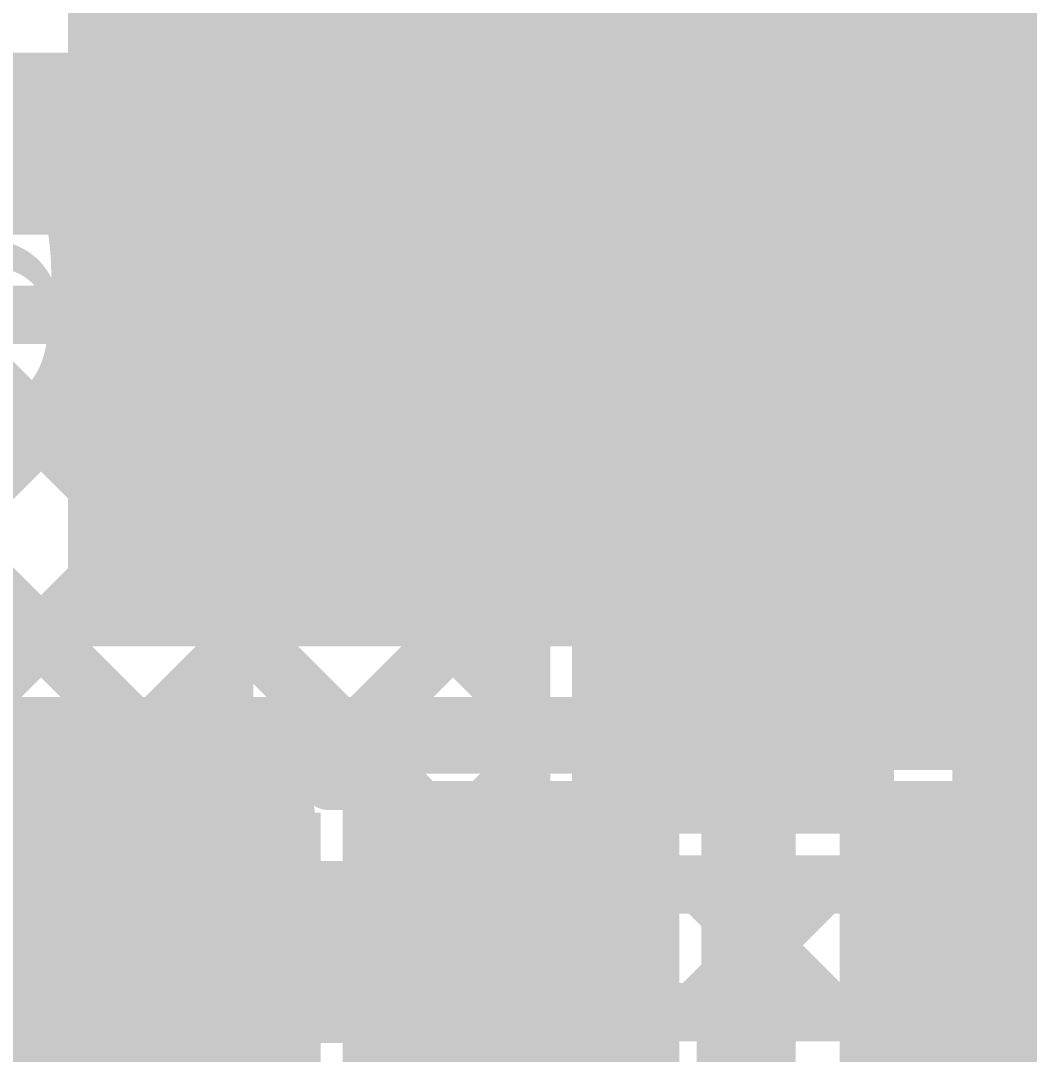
# Model space of a CAD drawing. Header units: millimetres. Extents: x 0 to 214, y 0 to 214.
# Drawn here: x 4.5275 to 4.6661, y 0.892 to 1.0339 of the extents above; entities that cross this region are included whole.
import ezdxf

# ---------------------------------------------------------------- set-up
doc = ezdxf.new("R2010")
doc.units = ezdxf.units.MM
doc.header["$MEASUREMENT"] = 0
for name, color, linetype in [('BottomLayer', 5, 'Continuous'), ('BottomOverlay', 54, 'Continuous'), ('BottomPaste', 16, 'Continuous'), ('BottomSolder', 6, 'Continuous'), ('TopLayer', 1, 'Continuous'), ('TopOverlay', 2, 'Continuous'), ('TopPaste', 8, 'Continuous'), ('TopSolder', 216, 'Continuous'), ('ViaHoleLayer', 16, 'Continuous')]:
    doc.layers.add(name, color=color, linetype=linetype)
doc.styles.add('Arial', font='', dxfattribs={"height": 0.2})
doc.styles.get('Arial').set_extended_font_data('Arial')

# ---------------------------------------------------------------- blocks, each defined once
blk = doc.blocks.new('RES_0603_B_50')
at = {"layer": 'BottomLayer'}
for points in [[(-0.045, -0.0175), (-0.045, 0.0175), (-0.015, 0.0175), (-0.015, -0.0175)], [(0.015, -0.0175), (0.015, 0.0175), (0.045, 0.0175), (0.045, -0.0175)]]:
    blk.add_hatch(color=5, dxfattribs=at).paths.add_polyline_path(points)
at = {"layer": 'BottomPaste'}
for points in [[(-0.045, -0.0175), (-0.045, 0.0175), (-0.015, 0.0175), (-0.015, -0.0175)], [(0.015, -0.0175), (0.015, 0.0175), (0.045, 0.0175), (0.045, -0.0175)]]:
    blk.add_hatch(color=16, dxfattribs=at).paths.add_polyline_path(points)
at = {"layer": 'BottomSolder'}
for points in [[(-0.049, -0.0215), (-0.049, 0.0215), (-0.011, 0.0215), (-0.011, -0.0215)], [(0.011, -0.0215), (0.011, 0.0215), (0.049, 0.0215), (0.049, -0.0215)]]:
    blk.add_hatch(color=6, dxfattribs=at).paths.add_polyline_path(points)
at = {"layer": 'BottomOverlay', "const_width": 0.005}
for points in [[(-0.049, 0.021), (0.049, 0.021)], [(-0.049, 0.021), (-0.049, -0.021)], [(0.049, 0.021), (0.049, -0.021)], [(-0.049, -0.021), (0.049, -0.021)]]:
    blk.add_lwpolyline(points, dxfattribs=at)
at = {"layer": 'BottomOverlay', "const_width": 0.0025}
for points in [[(-0.05025, 0.021, 1), (-0.04775, 0.021, 1)], [(-0.05025, 0.021, 1), (-0.04775, 0.021, 1)], [(0.04775, 0.021, 1), (0.05025, 0.021, 1)], [(0.04775, 0.021, 1), (0.05025, 0.021, 1)], [(-0.05025, -0.021, 1), (-0.04775, -0.021, 1)], [(-0.05025, -0.021, 1), (-0.04775, -0.021, 1)], [(0.04775, -0.021, 1), (0.05025, -0.021, 1)], [(0.04775, -0.021, 1), (0.05025, -0.021, 1)]]:
    blk.add_lwpolyline(points, format="xyb", close=True, dxfattribs=at)
blk = doc.blocks.new('SOT_23_B_69')
at = {"layer": 'BottomLayer'}
for points in [[(-0.05354, 0.05748), (-0.02126, 0.05748), (-0.02126, 0.02126), (-0.05354, 0.02126)], [(0.02126, 0.05748), (0.05354, 0.05748), (0.05354, 0.02126), (0.02126, 0.02126)], [(-0.01614, -0.02126), (0.01614, -0.02126), (0.01614, -0.05748), (-0.01614, -0.05748)]]:
    blk.add_hatch(color=5, dxfattribs=at).paths.add_polyline_path(points)
at = {"layer": 'BottomPaste'}
for points in [[(-0.05354, 0.05748), (-0.02126, 0.05748), (-0.02126, 0.02126), (-0.05354, 0.02126)], [(0.02126, 0.05748), (0.05354, 0.05748), (0.05354, 0.02126), (0.02126, 0.02126)], [(-0.01614, -0.02126), (0.01614, -0.02126), (0.01614, -0.05748), (-0.01614, -0.05748)]]:
    blk.add_hatch(color=16, dxfattribs=at).paths.add_polyline_path(points)
at = {"layer": 'BottomSolder'}
for points in [[(-0.05754, 0.06148), (-0.01726, 0.06148), (-0.01726, 0.01726), (-0.05754, 0.01726)], [(0.01726, 0.06148), (0.05754, 0.06148), (0.05754, 0.01726), (0.01726, 0.01726)], [(-0.02014, -0.01726), (0.02014, -0.01726), (0.02014, -0.06148), (-0.02014, -0.06148)]]:
    blk.add_hatch(color=6, dxfattribs=at).paths.add_polyline_path(points)
at = {"layer": 'BottomOverlay'}
for points, const_width in [([(-0.06439, 0.045, 1), (-0.07161, 0.045, 1)], 0.01), ([(-0.07411, 0.045, 1), (-0.06911, 0.045, 1)], 0.005), ([(-0.06689, 0.045, 1), (-0.06189, 0.045, 1)], 0.005), ([(-0.01425, 0.029, 1), (-0.01175, 0.029, 1)], 0.0025), ([(0.01175, 0.029, 1), (0.01425, 0.029, 1)], 0.0025), ([(-0.06225, 0.027, 1), (-0.05975, 0.027, 1)], 0.0025), ([(0.05975, 0.027, 1), (0.06225, 0.027, 1)], 0.0025), ([(-0.06225, -0.029, 1), (-0.05975, -0.029, 1)], 0.0025), ([(-0.06225, -0.029, 1), (-0.05975, -0.029, 1)], 0.0025), ([(-0.02525, -0.029, 1), (-0.02275, -0.029, 1)], 0.0025), ([(0.02275, -0.029, 1), (0.02525, -0.029, 1)], 0.0025), ([(0.05975, -0.029, 1), (0.06225, -0.029, 1)], 0.0025), ([(0.05975, -0.029, 1), (0.06225, -0.029, 1)], 0.0025)]:
    blk.add_lwpolyline(points, format="xyb", close=True, dxfattribs=dict(at, const_width=const_width))
at = {"layer": 'BottomOverlay', "const_width": 0.005}
for points in [[(0.013, 0.029), (-0.013, 0.029)], [(-0.061, -0.029), (-0.061, 0.027)], [(0.061, -0.029), (0.061, 0.027)], [(-0.024, -0.029), (-0.061, -0.029)], [(0.061, -0.029), (0.024, -0.029)]]:
    blk.add_lwpolyline(points, dxfattribs=at)
blk = doc.blocks.new('LED_0402_81')
at = {"layer": 'TopLayer'}
for points in [[(-0.03091, 0.01417), (-0.0065, 0.01417), (-0.0065, -0.01417), (-0.03091, -0.01417)], [(0.0065, 0.01417), (0.03091, 0.01417), (0.03091, -0.01417), (0.0065, -0.01417)]]:
    blk.add_hatch(color=1, dxfattribs=at).paths.add_polyline_path(points)
at = {"layer": 'TopOverlay'}
blk.add_hatch(color=2, dxfattribs=at).paths.add_polyline_path([(0.03692, -0.022), (0.06292, -0.022), (0.06292, 0.022), (0.03692, 0.022)])
at = {"layer": 'TopPaste'}
for points in [[(-0.03091, 0.01417), (-0.0065, 0.01417), (-0.0065, -0.01417), (-0.03091, -0.01417)], [(0.0065, 0.01417), (0.03091, 0.01417), (0.03091, -0.01417), (0.0065, -0.01417)]]:
    blk.add_hatch(color=8, dxfattribs=at).paths.add_polyline_path(points)
at = {"layer": 'TopSolder'}
for points in [[(-0.03491, 0.01817), (-0.0025, 0.01817), (-0.0025, -0.01817), (-0.03491, -0.01817)], [(0.0025, 0.01817), (0.03491, 0.01817), (0.03491, -0.01817), (0.0025, -0.01817)]]:
    blk.add_hatch(color=216, dxfattribs=at).paths.add_polyline_path(points)
at = {"layer": 'TopOverlay', "const_width": 0.00787}
for points in [[(0.037, 0.019), (-0.036, 0.019)], [(-0.036, 0.019), (-0.036, -0.019)], [(0.037, 0.019), (0.037, -0.019)], [(0.037, -0.019), (-0.036, -0.019)]]:
    blk.add_lwpolyline(points, dxfattribs=at)
at = {"layer": 'TopOverlay', "const_width": 0.00394}
for points in [[(-0.03797, 0.019, 1), (-0.03403, 0.019, 1)], [(-0.03797, 0.019, 1), (-0.03403, 0.019, 1)], [(0.03503, 0.019, 1), (0.03897, 0.019, 1)], [(0.03503, 0.019, 1), (0.03897, 0.019, 1)], [(-0.03797, -0.019, 1), (-0.03403, -0.019, 1)], [(-0.03797, -0.019, 1), (-0.03403, -0.019, 1)], [(0.03503, -0.019, 1), (0.03897, -0.019, 1)], [(0.03503, -0.019, 1), (0.03897, -0.019, 1)]]:
    blk.add_lwpolyline(points, format="xyb", close=True, dxfattribs=at)
blk = doc.blocks.new('RES_0603_204')
at = {"layer": 'TopLayer'}
for points in [[(-0.015, 0.0175), (-0.015, -0.0175), (-0.045, -0.0175), (-0.045, 0.0175)], [(0.045, 0.0175), (0.045, -0.0175), (0.015, -0.0175), (0.015, 0.0175)]]:
    blk.add_hatch(color=1, dxfattribs=at).paths.add_polyline_path(points)
at = {"layer": 'TopPaste'}
for points in [[(-0.015, 0.0175), (-0.015, -0.0175), (-0.045, -0.0175), (-0.045, 0.0175)], [(0.045, 0.0175), (0.045, -0.0175), (0.015, -0.0175), (0.015, 0.0175)]]:
    blk.add_hatch(color=8, dxfattribs=at).paths.add_polyline_path(points)
at = {"layer": 'TopSolder'}
for points in [[(-0.011, 0.0215), (-0.011, -0.0215), (-0.049, -0.0215), (-0.049, 0.0215)], [(0.049, 0.0215), (0.049, -0.0215), (0.011, -0.0215), (0.011, 0.0215)]]:
    blk.add_hatch(color=216, dxfattribs=at).paths.add_polyline_path(points)
at = {"layer": 'TopOverlay', "const_width": 0.005}
for points in [[(-0.049, 0.021), (0.049, 0.021)], [(-0.049, -0.021), (-0.049, 0.021)], [(0.049, -0.021), (0.049, 0.021)], [(-0.049, -0.021), (0.049, -0.021)]]:
    blk.add_lwpolyline(points, dxfattribs=at)
at = {"layer": 'TopOverlay', "const_width": 0.0025}
for points in [[(-0.05025, 0.021, 1), (-0.04775, 0.021, 1)], [(-0.05025, 0.021, 1), (-0.04775, 0.021, 1)], [(0.04775, 0.021, 1), (0.05025, 0.021, 1)], [(0.04775, 0.021, 1), (0.05025, 0.021, 1)], [(-0.05025, -0.021, 1), (-0.04775, -0.021, 1)], [(-0.05025, -0.021, 1), (-0.04775, -0.021, 1)], [(0.04775, -0.021, 1), (0.05025, -0.021, 1)], [(0.04775, -0.021, 1), (0.05025, -0.021, 1)]]:
    blk.add_lwpolyline(points, format="xyb", close=True, dxfattribs=at)
blk = doc.blocks.new('SOT_23_B_242')
at = {"layer": 'BottomLayer'}
for points in [[(-0.05354, 0.05748), (-0.02126, 0.05748), (-0.02126, 0.02126), (-0.05354, 0.02126)], [(0.02126, 0.05748), (0.05354, 0.05748), (0.05354, 0.02126), (0.02126, 0.02126)], [(-0.01614, -0.02126), (0.01614, -0.02126), (0.01614, -0.05748), (-0.01614, -0.05748)]]:
    blk.add_hatch(color=5, dxfattribs=at).paths.add_polyline_path(points)
at = {"layer": 'BottomPaste'}
for points in [[(-0.05354, 0.05748), (-0.02126, 0.05748), (-0.02126, 0.02126), (-0.05354, 0.02126)], [(0.02126, 0.05748), (0.05354, 0.05748), (0.05354, 0.02126), (0.02126, 0.02126)], [(-0.01614, -0.02126), (0.01614, -0.02126), (0.01614, -0.05748), (-0.01614, -0.05748)]]:
    blk.add_hatch(color=16, dxfattribs=at).paths.add_polyline_path(points)
at = {"layer": 'BottomSolder'}
for points in [[(-0.05754, 0.06148), (-0.01726, 0.06148), (-0.01726, 0.01726), (-0.05754, 0.01726)], [(0.01726, 0.06148), (0.05754, 0.06148), (0.05754, 0.01726), (0.01726, 0.01726)], [(-0.02014, -0.01726), (0.02014, -0.01726), (0.02014, -0.06148), (-0.02014, -0.06148)]]:
    blk.add_hatch(color=6, dxfattribs=at).paths.add_polyline_path(points)
at = {"layer": 'BottomOverlay'}
for points, const_width in [([(-0.06439, 0.045, 1), (-0.07161, 0.045, 1)], 0.01), ([(-0.07411, 0.045, 1), (-0.06911, 0.045, 1)], 0.005), ([(-0.06689, 0.045, 1), (-0.06189, 0.045, 1)], 0.005), ([(-0.01425, 0.029, 1), (-0.01175, 0.029, 1)], 0.0025), ([(0.01175, 0.029, 1), (0.01425, 0.029, 1)], 0.0025), ([(-0.06225, 0.027, 1), (-0.05975, 0.027, 1)], 0.0025), ([(0.05975, 0.027, 1), (0.06225, 0.027, 1)], 0.0025), ([(-0.06225, -0.029, 1), (-0.05975, -0.029, 1)], 0.0025), ([(-0.06225, -0.029, 1), (-0.05975, -0.029, 1)], 0.0025), ([(-0.02525, -0.029, 1), (-0.02275, -0.029, 1)], 0.0025), ([(0.02275, -0.029, 1), (0.02525, -0.029, 1)], 0.0025), ([(0.05975, -0.029, 1), (0.06225, -0.029, 1)], 0.0025), ([(0.05975, -0.029, 1), (0.06225, -0.029, 1)], 0.0025)]:
    blk.add_lwpolyline(points, format="xyb", close=True, dxfattribs=dict(at, const_width=const_width))
at = {"layer": 'BottomOverlay', "const_width": 0.005}
for points in [[(0.013, 0.029), (-0.013, 0.029)], [(-0.061, -0.029), (-0.061, 0.027)], [(0.061, -0.029), (0.061, 0.027)], [(-0.024, -0.029), (-0.061, -0.029)], [(0.061, -0.029), (0.024, -0.029)]]:
    blk.add_lwpolyline(points, dxfattribs=at)

msp = doc.modelspace()

# ---------------------------------------------------------------- hatches: boundary and pattern name
at = {"layer": 'BottomLayer'}
h = msp.add_hatch(color=5, dxfattribs=at)
edge = h.paths.add_edge_path()
edge.add_arc((4.625, 1.017), 0.01181, 0, 360)
at = {"layer": 'BottomSolder'}
h = msp.add_hatch(color=6, dxfattribs=at)
edge = h.paths.add_edge_path()
edge.add_arc((4.625, 1.017), 0.00991, 0, 360)
at = {"layer": 'TopLayer'}
for points in [[(4.534, 0.948), (4.942, 0.948), (4.942, 1.062), (4.534, 1.062)], [(4.641, 0.843), (4.939, 0.843), (4.939, 0.929), (4.641, 0.929)]]:
    msp.add_hatch(color=1, dxfattribs=at).paths.add_polyline_path(points)
h = msp.add_hatch(color=1, dxfattribs=at)
edge = h.paths.add_edge_path()
edge.add_arc((4.625, 1.017), 0.01181, 0, 360)
at = {"layer": 'TopSolder'}
h = msp.add_hatch(color=216, dxfattribs=at)
edge = h.paths.add_edge_path()
edge.add_arc((4.625, 1.017), 0.00991, 0, 360)
at = {"layer": 'ViaHoleLayer'}
h = msp.add_hatch(color=16, dxfattribs=at)
edge = h.paths.add_edge_path()
edge.add_arc((4.625, 1.017), 0.00591, 0, 360)

# ---------------------------------------------------------------- linework, layer by layer
at = {"layer": 'BottomLayer'}
for points, const_width in [([(4.625, 1.017), (4.625, 1.04823)], 0.025), ([(4.66165, 0.96755), (4.73791, 1.04381)], 0.008), ([(4.63536, 0.96954), (4.70637, 1.04055)], 0.008), ([(4.65049, 1.01296), (4.67809, 1.04055)], 0.008), ([(4.65748, 1.02246), (4.65748, 1.04055)], 0.008), ([(4.6654, 1.04055), (4.8009, 0.90505)], 0.008), ([(4.45, 1.017), (4.625, 1.017)], 0.025), ([(4.65023, 1.02246), (4.65748, 1.02246)], 0.008), ([(4.65521, 1.02246), (4.77262, 0.90505)], 0.008), ([(4.625, 1.017), (4.64681, 1.017)], 0.01), ([(4.625, 0.99519), (4.625, 1.017)], 0.01), ([(4.64657, 1.00282), (4.68183, 0.96755)], 0.008), ([(4.45, 0.9935), (4.61432, 0.9935)], 0.008), ([(4.47968, 0.927), (4.54618, 0.9935)], 0.008), ([(4.48618, 0.9935), (4.54754, 0.93214)], 0.008), ([(4.50796, 0.927), (4.57446, 0.9935)], 0.008), ([(4.51446, 0.9935), (4.61022, 0.89774)], 0.008), ([(4.54139, 0.93214), (4.60275, 0.9935)], 0.008), ([(4.54275, 0.9935), (4.59626, 0.93999)], 0.008), ([(4.57103, 0.9935), (4.59626, 0.96827)], 0.008), ([(4.59932, 0.9935), (4.62327, 0.96954)], 0.008), ([(4.60708, 0.96954), (4.62904, 0.99151)], 0.008), ([(4.62951, 0.99159), (4.65156, 0.96954)], 0.008), ([(4.59626, 0.96954), (4.65448, 0.96954)], 0.008), ([(4.59626, 0.91526), (4.59626, 0.96954)], 0.008), ([(4.6505, 0.96755), (4.65448, 0.96755)], 0.008), ([(4.65448, 0.96755), (4.7075, 0.96755)], 0.008), ([(4.56967, 0.93214), (4.59626, 0.95873)], 0.008), ([(4.62537, 0.9424), (4.62579, 0.94198)], 0.022), ([(4.62579, 0.94198), (4.67858, 0.94198)], 0.022), ([(4.51752, 0.93214), (4.57574, 0.93214)], 0.008), ([(4.57574, 0.87786), (4.57574, 0.93214)], 0.008), ([(4.57574, 0.90992), (4.59626, 0.93044)], 0.008), ([(4.57574, 0.88164), (4.60936, 0.91526)], 0.008), ([(4.59626, 0.91526), (4.65448, 0.91526)], 0.008), ([(4.62013, 0.89774), (4.63764, 0.91526)], 0.008), ([(4.62099, 0.91526), (4.63851, 0.89774)], 0.008), ([(4.64927, 0.91526), (4.65698, 0.90755)], 0.008), ([(4.6505, 0.91555), (4.65448, 0.91555)], 0.008), ([(4.65448, 0.91555), (4.7075, 0.91555)], 0.008), ([(4.65822, 0.90755), (4.66622, 0.91555)], 0.008), ([(4.45307, 0.906), (4.5467, 0.906)], 0.02), ([(4.6505, 0.90755), (4.7075, 0.90755)], 0.008), ([(4.6505, 0.89774), (4.6505, 0.90755)], 0.008), ([(4.57574, 0.90394), (4.59326, 0.88642)], 0.008), ([(4.59326, 0.89774), (4.6505, 0.89774)], 0.008), ([(4.59326, 0.87069), (4.59326, 0.89774)], 0.008), ([(4.62537, 0.8676), (4.62537, 0.89374)], 0.01)]:
    msp.add_lwpolyline(points, dxfattribs=dict(at, const_width=const_width))
for points, const_width in [([(4.61875, 1.017, 1), (4.63125, 1.017, 1)], 0.0125), ([(4.61875, 1.017, 1), (4.63125, 1.017, 1)], 0.0125), ([(4.64823, 1.02246, 1), (4.65223, 1.02246, 1)], 0.004), ([(4.64823, 1.02246, 1), (4.65223, 1.02246, 1)], 0.004), ([(4.65321, 1.02246, 1), (4.65721, 1.02246, 1)], 0.004), ([(4.65548, 1.02246, 1), (4.65948, 1.02246, 1)], 0.004), ([(4.65548, 1.02246, 1), (4.65948, 1.02246, 1)], 0.004), ([(4.6225, 1.017, 1), (4.6275, 1.017, 1)], 0.005), ([(4.6225, 1.017, 1), (4.6275, 1.017, 1)], 0.005), ([(4.64431, 1.017, 1), (4.64931, 1.017, 1)], 0.005), ([(4.64881, 1.017, 1), (4.65281, 1.017, 1)], 0.004), ([(4.64881, 1.017, 1), (4.65281, 1.017, 1)], 0.004), ([(4.64849, 1.01296, 1), (4.65249, 1.01296, 1)], 0.004), ([(4.64457, 1.00282, 1), (4.64857, 1.00282, 1)], 0.004), ([(4.6225, 0.99519, 1), (4.6275, 0.99519, 1)], 0.005), ([(4.54075, 0.9935, 1), (4.54475, 0.9935, 1)], 0.004), ([(4.54418, 0.9935, 1), (4.54818, 0.9935, 1)], 0.004), ([(4.56903, 0.9935, 1), (4.57303, 0.9935, 1)], 0.004), ([(4.57246, 0.9935, 1), (4.57646, 0.9935, 1)], 0.004), ([(4.59732, 0.9935, 1), (4.60132, 0.9935, 1)], 0.004), ([(4.60075, 0.9935, 1), (4.60475, 0.9935, 1)], 0.004), ([(4.61232, 0.9935, 1), (4.61632, 0.9935, 1)], 0.004), ([(4.61232, 0.9935, 1), (4.61632, 0.9935, 1)], 0.004), ([(4.62704, 0.99151, 1), (4.63104, 0.99151, 1)], 0.004), ([(4.62751, 0.99159, 1), (4.63151, 0.99159, 1)], 0.004), ([(4.59426, 0.96954, 1), (4.59826, 0.96954, 1)], 0.004), ([(4.59426, 0.96954, 1), (4.59826, 0.96954, 1)], 0.004), ([(4.59426, 0.96827, 1), (4.59826, 0.96827, 1)], 0.004), ([(4.60508, 0.96954, 1), (4.60908, 0.96954, 1)], 0.004), ([(4.62127, 0.96954, 1), (4.62527, 0.96954, 1)], 0.004), ([(4.63336, 0.96954, 1), (4.63736, 0.96954, 1)], 0.004), ([(4.64956, 0.96954, 1), (4.65356, 0.96954, 1)], 0.004), ([(4.65248, 0.96954, 1), (4.65648, 0.96954, 1)], 0.004), ([(4.6485, 0.96755, 1), (4.6525, 0.96755, 1)], 0.004), ([(4.65248, 0.96755, 1), (4.65648, 0.96755, 1)], 0.004), ([(4.65248, 0.96755, 1), (4.65648, 0.96755, 1)], 0.004), ([(4.65965, 0.96755, 1), (4.66365, 0.96755, 1)], 0.004), ([(4.59426, 0.95873, 1), (4.59826, 0.95873, 1)], 0.004), ([(4.61987, 0.9424, 1), (4.63087, 0.9424, 1)], 0.011), ([(4.62029, 0.94198, 1), (4.63129, 0.94198, 1)], 0.011), ([(4.62029, 0.94198, 1), (4.63129, 0.94198, 1)], 0.011), ([(4.59426, 0.93999, 1), (4.59826, 0.93999, 1)], 0.004), ([(4.53939, 0.93214, 1), (4.54339, 0.93214, 1)], 0.004), ([(4.54554, 0.93214, 1), (4.54954, 0.93214, 1)], 0.004), ([(4.56767, 0.93214, 1), (4.57167, 0.93214, 1)], 0.004), ([(4.57374, 0.93214, 1), (4.57774, 0.93214, 1)], 0.004), ([(4.57374, 0.93214, 1), (4.57774, 0.93214, 1)], 0.004), ([(4.59426, 0.93044, 1), (4.59826, 0.93044, 1)], 0.004), ([(4.59426, 0.91526, 1), (4.59826, 0.91526, 1)], 0.004), ([(4.59426, 0.91526, 1), (4.59826, 0.91526, 1)], 0.004), ([(4.60736, 0.91526, 1), (4.61136, 0.91526, 1)], 0.004), ([(4.61899, 0.91526, 1), (4.62299, 0.91526, 1)], 0.004), ([(4.63564, 0.91526, 1), (4.63964, 0.91526, 1)], 0.004), ([(4.64727, 0.91526, 1), (4.65127, 0.91526, 1)], 0.004), ([(4.6485, 0.91555, 1), (4.6525, 0.91555, 1)], 0.004), ([(4.65248, 0.91555, 1), (4.65648, 0.91555, 1)], 0.004), ([(4.65248, 0.91555, 1), (4.65648, 0.91555, 1)], 0.004), ([(4.65248, 0.91526, 1), (4.65648, 0.91526, 1)], 0.004), ([(4.66422, 0.91555, 1), (4.66822, 0.91555, 1)], 0.004), ([(4.5417, 0.906, 1), (4.5517, 0.906, 1)], 0.01), ([(4.57374, 0.90992, 1), (4.57774, 0.90992, 1)], 0.004), ([(4.6485, 0.90755, 1), (4.6525, 0.90755, 1)], 0.004), ([(4.6485, 0.90755, 1), (4.6525, 0.90755, 1)], 0.004), ([(4.65498, 0.90755, 1), (4.65898, 0.90755, 1)], 0.004), ([(4.65622, 0.90755, 1), (4.66022, 0.90755, 1)], 0.004), ([(4.57374, 0.90394, 1), (4.57774, 0.90394, 1)], 0.004), ([(4.59126, 0.89774, 1), (4.59526, 0.89774, 1)], 0.004), ([(4.59126, 0.89774, 1), (4.59526, 0.89774, 1)], 0.004), ([(4.60822, 0.89774, 1), (4.61222, 0.89774, 1)], 0.004), ([(4.61813, 0.89774, 1), (4.62213, 0.89774, 1)], 0.004), ([(4.63651, 0.89774, 1), (4.64051, 0.89774, 1)], 0.004), ([(4.6485, 0.89774, 1), (4.6525, 0.89774, 1)], 0.004), ([(4.6485, 0.89774, 1), (4.6525, 0.89774, 1)], 0.004), ([(4.62287, 0.89374, 1), (4.62787, 0.89374, 1)], 0.005)]:
    msp.add_lwpolyline(points, format="xyb", close=True, dxfattribs=dict(at, const_width=const_width))
at = {"layer": 'BottomLayer', "const_width": 0.008}
for points in [[(4.65023, 1.02246, -0.053304), (4.65081, 1.017)], [(4.65081, 1.017, -0.54539), (4.61432, 0.9935)]]:
    msp.add_lwpolyline(points, format="xyb", dxfattribs=at)
at = {"layer": 'TopLayer'}
for points, const_width in [([(4.625, 1.017), (4.75141, 1.017)], 0.025), ([(4.523, 0.937), (4.63, 0.937)], 0.008), ([(4.54042, 0.93117), (4.54625, 0.937)], 0.008), ([(4.54268, 0.937), (4.54851, 0.93117)], 0.008), ([(4.56871, 0.93117), (4.57453, 0.937)], 0.008), ([(4.57096, 0.937), (4.57346, 0.9345)], 0.008), ([(4.59925, 0.937), (4.60175, 0.9345)], 0.008), ([(4.60032, 0.9345), (4.60282, 0.937)], 0.008), ([(4.62753, 0.937), (4.63, 0.93453)], 0.008), ([(4.63, 0.832), (4.63, 0.937)], 0.008), ([(4.625, 0.9309), (4.63, 0.9359)], 0.008), ([(4.573, 0.9345), (4.625, 0.9345)], 0.008), ([(4.573, 0.9295), (4.573, 0.9345)], 0.008), ([(4.625, 0.8775), (4.625, 0.9345)], 0.008), ([(4.5235, 0.93117), (4.5325, 0.93117)], 0.008), ([(4.5235, 0.93117), (4.5325, 0.93117)], 0.008), ([(4.5325, 0.93117), (4.56991, 0.93117)], 0.008), ([(4.56991, 0.9295), (4.573, 0.9295)], 0.008), ([(4.5467, 0.906), (4.59896, 0.906)], 0.025), ([(4.625, 0.91125), (4.63, 0.90625)], 0.008), ([(4.625, 0.90261), (4.63, 0.90761)], 0.008)]:
    msp.add_lwpolyline(points, dxfattribs=dict(at, const_width=const_width))
for points, const_width in [([(4.61875, 1.017, 1), (4.63125, 1.017, 1)], 0.0125), ([(4.54068, 0.937, 1), (4.54468, 0.937, 1)], 0.004), ([(4.54425, 0.937, 1), (4.54825, 0.937, 1)], 0.004), ([(4.56896, 0.937, 1), (4.57296, 0.937, 1)], 0.004), ([(4.57253, 0.937, 1), (4.57653, 0.937, 1)], 0.004), ([(4.59725, 0.937, 1), (4.60125, 0.937, 1)], 0.004), ([(4.60082, 0.937, 1), (4.60482, 0.937, 1)], 0.004), ([(4.62553, 0.937, 1), (4.62953, 0.937, 1)], 0.004), ([(4.628, 0.937, 1), (4.632, 0.937, 1)], 0.004), ([(4.628, 0.937, 1), (4.632, 0.937, 1)], 0.004), ([(4.628, 0.9359, 1), (4.632, 0.9359, 1)], 0.004), ([(4.571, 0.9345, 1), (4.575, 0.9345, 1)], 0.004), ([(4.571, 0.9345, 1), (4.575, 0.9345, 1)], 0.004), ([(4.57146, 0.9345, 1), (4.57546, 0.9345, 1)], 0.004), ([(4.59832, 0.9345, 1), (4.60232, 0.9345, 1)], 0.004), ([(4.59975, 0.9345, 1), (4.60375, 0.9345, 1)], 0.004), ([(4.623, 0.9345, 1), (4.627, 0.9345, 1)], 0.004), ([(4.623, 0.9345, 1), (4.627, 0.9345, 1)], 0.004), ([(4.628, 0.93453, 1), (4.632, 0.93453, 1)], 0.004), ([(4.5305, 0.93117, 1), (4.5345, 0.93117, 1)], 0.004), ([(4.5305, 0.93117, 1), (4.5345, 0.93117, 1)], 0.004), ([(4.5305, 0.93117, 1), (4.5345, 0.93117, 1)], 0.004), ([(4.53842, 0.93117, 1), (4.54242, 0.93117, 1)], 0.004), ([(4.54651, 0.93117, 1), (4.55051, 0.93117, 1)], 0.004), ([(4.56671, 0.93117, 1), (4.57071, 0.93117, 1)], 0.004), ([(4.56791, 0.93117, 1), (4.57191, 0.93117, 1)], 0.004), ([(4.623, 0.9309, 1), (4.627, 0.9309, 1)], 0.004), ([(4.56791, 0.9295, 1), (4.57191, 0.9295, 1)], 0.004), ([(4.571, 0.9295, 1), (4.575, 0.9295, 1)], 0.004), ([(4.571, 0.9295, 1), (4.575, 0.9295, 1)], 0.004), ([(4.54045, 0.906, 1), (4.55295, 0.906, 1)], 0.0125), ([(4.59271, 0.906, 1), (4.60521, 0.906, 1)], 0.0125), ([(4.623, 0.91125, 1), (4.627, 0.91125, 1)], 0.004), ([(4.628, 0.90761, 1), (4.632, 0.90761, 1)], 0.004), ([(4.628, 0.90625, 1), (4.632, 0.90625, 1)], 0.004), ([(4.623, 0.90261, 1), (4.627, 0.90261, 1)], 0.004)]:
    msp.add_lwpolyline(points, format="xyb", close=True, dxfattribs=dict(at, const_width=const_width))

# ---------------------------------------------------------------- block references
for name, p, rotation in [('SOT_23_B_69', (4.586, 1.09), 270), ('SOT_23_B_242', (4.586, 0.905), 270), ('RES_0603_B_50', (4.679, 0.91155), 90), ('LED_0402_81', (4.528, 0.906), 180)]:
    msp.add_blockref(name, p, dxfattribs=dict(rotation=rotation))
msp.add_blockref('RES_0603_204', (4.629, 0.906))

# ---------------------------------------------------------------- texts
at = {"layer": 'BottomOverlay', "style": 'Arial', "text_generation_flag": 2}
msp.add_text('Q16', height=0.04, dxfattribs=at).set_placement((4.61398, 0.97801))
at = {"layer": 'TopOverlay', "style": 'Arial'}
for s, p in [('C58', (4.59468, 0.99101)), ('R51', (4.58535, 0.93701))]:
    msp.add_text(s, height=0.04, dxfattribs=at).set_placement(p)

doc.saveas('drawing.dxf')
